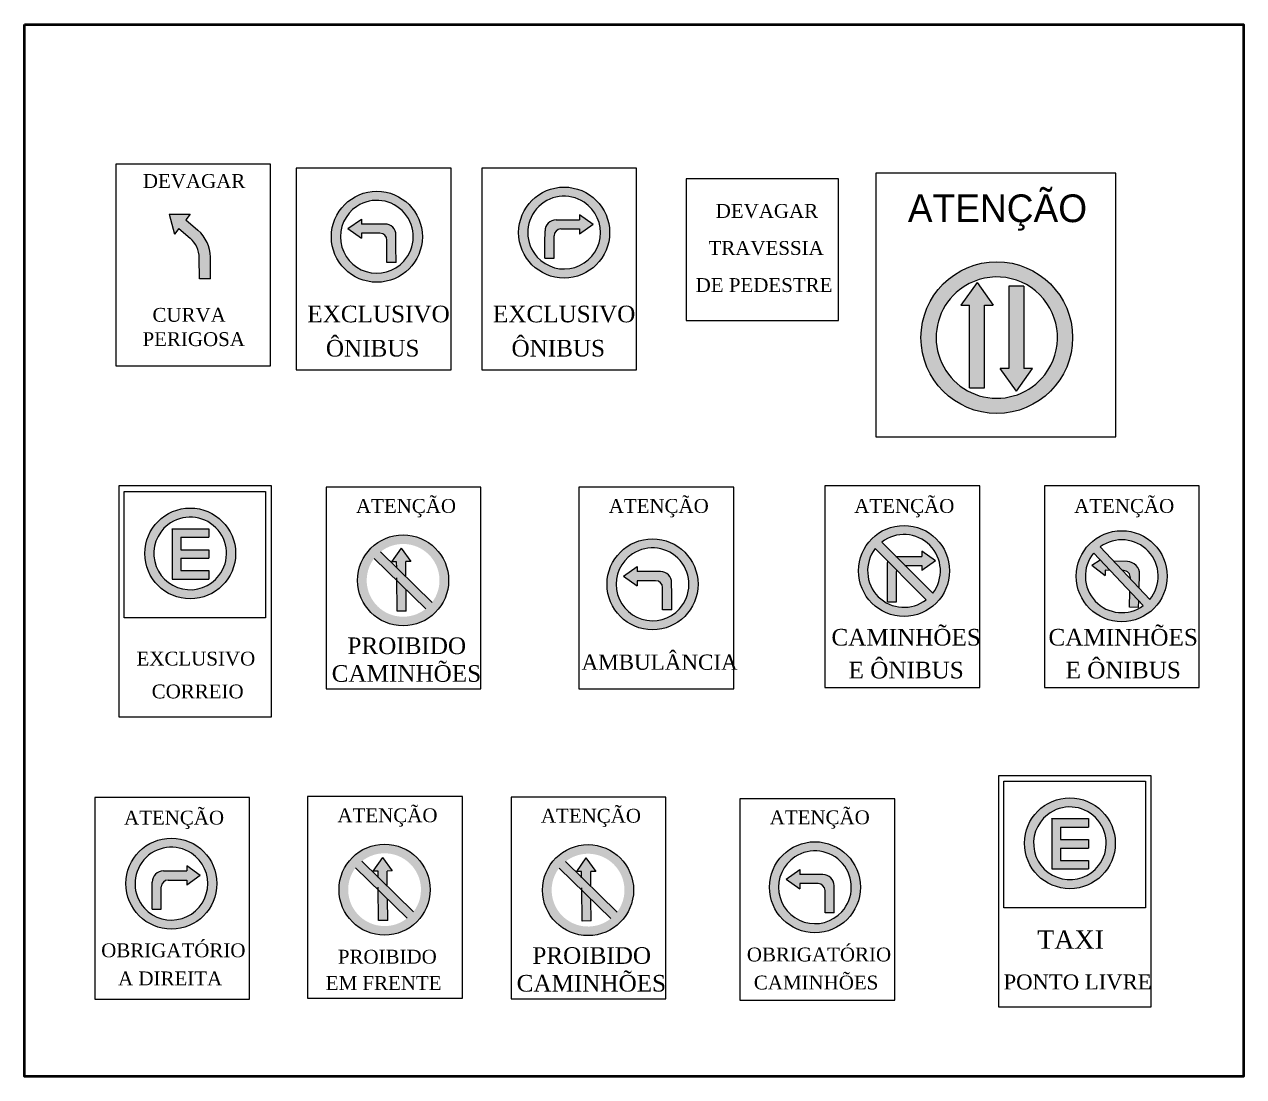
# Model space of a CAD drawing. Extents: x 297 to 442, y 45 to 130.
# Drawn here: x 388.9 to 441.6, y 84.3 to 129.9 of the extents above; entities that cross this region are included whole.
import ezdxf

# ---------------------------------------------------------------- set-up
doc = ezdxf.new("R2010")
doc.units = 0
doc.layers.get('0').update_dxf_attribs({"linetype": 'CONTINUOUS'})
doc.layers.add('712', color=255, linetype='CONTINUOUS')
doc.layers.add('PAREDES', color=7, linetype='CONTINUOUS')
doc.styles.add('STYLE1', font='TIMES.TTF')

# ---------------------------------------------------------------- blocks, each defined once
blk = doc.blocks.new('OBRIGATÓRIO-DIREITA')
h = blk.add_hatch(color=1)
h.paths.add_polyline_path([(-2.884, 0.399, 1), (3.678, 0.399, 1)], flags=17)
h.paths.add_polyline_path([(1.843, 2.59, 0.881917), (-1.547, -1.365, 1.133893)])
blk.add_hatch(color=7).paths.add_polyline_path([(1.499, 0.658), (1.499, 0.291), (2.483, 0.986), (1.499, 1.679), (1.499, 1.315), (0.415, 1.315), (-0.179, 1.315, 0.411975), (-0.979, 0.521), (-0.983, -0.314), (-0.985, -1.448), (-0.329, -1.448), (-0.329, 0.158, -0.414214), (0.171, 0.658)])
at = {"color": 7}
for p, q in [((-0.179, 1.315), (0.415, 1.315)), ((0.415, 1.315), (1.499, 1.315)), ((1.499, 1.679), (1.499, 1.315)), ((2.483, 0.986), (1.499, 1.679)), ((2.483, 0.986), (1.499, 0.291)), ((-0.983, -0.314), (-0.979, 0.516)), ((-0.329, -1.448), (-0.329, 0.158)), ((0.171, 0.658), (1.499, 0.658)), ((1.499, 0.658), (1.499, 0.291)), ((-0.985, -1.448), (-0.983, -0.314)), ((-0.985, -1.448), (-0.329, -1.448))]:
    blk.add_line(p, q, dxfattribs=at)
blk.add_circle((0.397, 0.399), 3.281, dxfattribs=at)
for centre, radius, start, end in [((0.397, 0.399), 2.625, 56.58276, 222.22125), ((0.397, 0.399), 2.625, 222.22125, 56.58276), ((-0.179, 0.515), 0.8, 90, 179.89874), ((0.171, 0.158), 0.5, 90, 180)]:
    blk.add_arc(centre, radius, start, end, dxfattribs=at)
blk = doc.blocks.new('OBRIGATÓRIO-ESQUERDA')
h = blk.add_hatch(color=1)
h.paths.add_polyline_path([(-3.004, 0.613, 1), (3.559, 0.613, 1)], flags=17)
h.paths.add_polyline_path([(2.221, -1.151, 0.881917), (-1.168, 2.804, 1.133893)])
blk.add_hatch(color=7).paths.add_polyline_path([(0.503, 0.872, -0.414214), (1.003, 0.372), (1.003, -1.235), (1.659, -1.235), (1.658, -0.101), (1.654, 0.734, 0.411975), (0.854, 1.528), (0.26, 1.528), (-0.824, 1.528), (-0.824, 1.893), (-1.808, 1.2), (-0.824, 0.505), (-0.824, 0.872)])
at = {"color": 7}
for p, q in [((-1.808, 1.2), (-0.824, 1.893)), ((-0.824, 1.893), (-0.824, 1.528)), ((-1.808, 1.2), (-0.824, 0.505)), ((0.26, 1.528), (-0.824, 1.528)), ((0.854, 1.528), (0.26, 1.528)), ((0.503, 0.872), (-0.824, 0.872)), ((-0.824, 0.872), (-0.824, 0.505)), ((1.003, -1.235), (1.003, 0.372)), ((1.658, -0.101), (1.654, 0.73)), ((1.659, -1.235), (1.658, -0.101)), ((1.659, -1.235), (1.003, -1.235))]:
    blk.add_line(p, q, dxfattribs=at)
blk.add_circle((0.277, 0.613), 3.281, dxfattribs=at)
for centre, radius, start, end in [((0.277, 0.613), 2.625, 123.41724, 317.77875), ((0.277, 0.613), 2.625, 317.77875, 123.41724), ((0.854, 0.728), 0.8, 0.10126, 90), ((0.503, 0.372), 0.5, 0, 90)]:
    blk.add_arc(centre, radius, start, end, dxfattribs=at)
blk = doc.blocks.new('DUPLO-SENTIDO')
h = blk.add_hatch(color=1)
h.paths.add_polyline_path([(-3.443, -1.49, 1), (3.119, -1.49, 1)], flags=17)
h.paths.add_polyline_path([(-1.772, 0.584, 1.133893), (1.911, -3.1, 0.881917)])
h = blk.add_hatch(color=256)
h.paths.add_polyline_path([(-0.689, -1.263), (-0.689, -0.093), (-0.322, -0.093), (-1.017, 0.891), (-1.712, -0.093), (-1.345, -0.093), (-1.345, -0.643), (-1.345, -3.662), (-0.689, -3.662)])
h.paths.add_polyline_path([(0.356, -1.66), (0.356, -2.829), (-0.011, -2.829), (0.684, -3.814), (1.379, -2.829), (1.012, -2.829), (1.012, -2.279), (1.012, 0.739), (0.356, 0.739)])
at = {"color": 7}
for p, q in [((-1.017, 0.891), (-1.712, -0.093)), ((-1.017, 0.891), (-0.322, -0.093)), ((0.356, 0.739), (0.356, -1.66)), ((1.012, 0.739), (0.356, 0.739)), ((1.012, 0.739), (1.012, -2.279)), ((-1.712, -0.093), (-1.345, -0.093)), ((-1.345, -0.643), (-1.345, -0.093)), ((-0.689, -1.263), (-0.689, -0.093)), ((-0.689, -0.093), (-0.322, -0.093)), ((-1.345, -3.662), (-1.345, -0.643)), ((-0.689, -3.662), (-0.689, -1.263)), ((0.356, -1.66), (0.356, -2.829)), ((1.012, -2.279), (1.012, -2.829)), ((0.356, -2.829), (-0.011, -2.829)), ((0.684, -3.814), (-0.011, -2.829)), ((0.684, -3.814), (1.379, -2.829)), ((1.379, -2.829), (1.012, -2.829)), ((-1.345, -3.662), (-0.689, -3.662))]:
    blk.add_line(p, q, dxfattribs=at)
at = {"color": 7, "linetype": 'Continuous'}
blk.add_lwpolyline([(-5.396, -5.787), (4.986, -5.787), (4.986, 5.629), (-5.396, 5.629)], close=True, dxfattribs=at)
at = {"color": 7}
blk.add_circle((-0.162, -1.49), 3.281, dxfattribs=at)
for start, end in [(322.1808, 127.8192), (127.8192, 322.1808)]:
    blk.add_arc((-0.162, -1.49), 2.625, start, end, dxfattribs=at)
at = {"color": 7, "linetype": 'Continuous'}
blk.add_text('ATENÇÃO', height=1.2, dxfattribs=at).set_placement((-4.012, 3.506))
blk = doc.blocks.new('PROIBIDO-DIREITA')
h = blk.add_hatch(color=1)
h.paths.add_polyline_path([(0.07, 3.442, 1), (6.632, 3.442, 1)])
h.paths.add_polyline_path([(5.424, 1.833, 0.881917), (1.741, 5.516)])
h.paths.add_polyline_path([(4.96, 1.369), (1.277, 5.052, 0.881917)])
h = blk.add_hatch(color=7)
h.paths.add_polyline_path([(2.766, 4.492), (3.422, 3.835), (4.641, 3.835), (4.641, 3.468), (5.625, 4.163), (4.641, 4.859), (4.641, 4.492)])
h.paths.add_polyline_path([(2.814, 3.398, -0.060572), (2.826, 3.503), (2.17, 4.159, 0.060572), (2.157, 4.054), (2.157, 1.216), (2.814, 1.216)])
at = {"color": 7}
for p, q in [((5.424, 1.833), (1.741, 5.516)), ((4.96, 1.369), (1.277, 5.052)), ((2.766, 4.492), (4.641, 4.492)), ((4.641, 4.859), (4.641, 4.492)), ((5.625, 4.163), (4.641, 4.859)), ((2.157, 1.216), (2.157, 4.054)), ((3.422, 3.835), (4.641, 3.835)), ((5.625, 4.163), (4.641, 3.468)), ((4.641, 3.835), (4.641, 3.468)), ((2.814, 1.216), (2.814, 3.398)), ((2.157, 1.216), (2.814, 1.216))]:
    blk.add_line(p, q, dxfattribs=at)
blk.add_circle((3.351, 3.442), 3.281, dxfattribs=at)
for centre, radius, start, end in [((3.351, 3.442), 2.625, 322.18076, 127.81924), ((3.351, 3.442), 2.625, 142.18076, 307.81924), ((2.595, 4.054), 0.438, 166.13486, 180), ((3.251, 3.398), 0.438, 166.13486, 180)]:
    blk.add_arc(centre, radius, start, end, dxfattribs=at)
blk = doc.blocks.new('PROIBIDO-ESQUERDA')
h = blk.add_hatch(color=1)
edge = h.paths.add_edge_path()
edge.add_ellipse((9.943, -1.738), major_axis=(-2.316, -2.325), ratio=1, start_angle=43.17958, end_angle=223.17958, ccw=False)
edge.add_ellipse((9.943, -1.738), major_axis=(-2.316, -2.325), ratio=1, start_angle=-136.82042, end_angle=43.17958, ccw=False)
edge = h.paths.add_edge_path()
edge.add_line((11.49, -3.859), (7.919, -0.068))
edge.add_ellipse((9.943, -1.738), major_axis=(-1.86, 1.853), ratio=1, start_angle=5.36034, end_angle=170.99882)
edge = h.paths.add_edge_path()
edge.add_ellipse((9.943, -1.738), major_axis=(-1.86, 1.853), ratio=1, start_angle=185.36034, end_angle=350.99882)
edge.add_line((8.396, 0.382), (11.968, -3.409))
at = {"linetype": 'Continuous'}
h = blk.add_hatch(color=7, dxfattribs=at)
h.paths.add_polyline_path([(8.378, -0.555), (7.782, -0.95), (8.745, -1.674), (8.756, -1.307), (9.092, -1.313)])
h.paths.add_polyline_path([(10.35, -0.683), (9.381, -0.663), (10.01, -1.331), (10.077, -1.332, -0.417435), (10.568, -1.847), (10.566, -1.92), (11.202, -2.596), (11.231, -1.61, 0.416953)])
h.paths.add_polyline_path([(10.504, -3.98), (11.16, -3.999), (11.174, -3.524), (10.538, -2.848)])
at = {"color": 7}
for p, q in [((11.968, -3.409), (8.396, 0.382)), ((7.782, -0.95), (8.378, -0.555)), ((11.49, -3.859), (7.919, -0.068)), ((10.35, -0.683), (9.381, -0.663)), ((7.782, -0.95), (8.745, -1.674)), ((8.756, -1.307), (8.745, -1.674)), ((9.092, -1.313), (8.756, -1.307)), ((10.077, -1.332), (10.01, -1.331)), ((11.202, -2.596), (11.231, -1.61)), ((10.566, -1.92), (10.568, -1.847)), ((10.504, -3.98), (10.538, -2.848)), ((11.16, -3.999), (10.504, -3.98)), ((11.16, -3.999), (11.174, -3.524))]:
    blk.add_line(p, q, dxfattribs=at)
blk.add_circle((9.943, -1.738), 3.281, dxfattribs=at)
for centre, radius, start, end in [((9.943, -1.738), 2.625, 320.47014, 126.10863), ((9.943, -1.738), 2.625, 140.47014, 306.10863), ((10.332, -1.583), 0.9, 358.28939, 88.82477), ((10.068, -1.832), 0.5, 358.28939, 88.91887)]:
    blk.add_arc(centre, radius, start, end, dxfattribs=at)
blk = doc.blocks.new('TOTAL')
for points in [[(98.885, -9.249, -0.219137), (99.282, -10.103), (99.286, -11.01), (99.765, -11.008), (99.761, -10.07, 0.218354), (99.223, -8.911), (98.694, -8.46), (98.882, -8.218), (97.981, -8.208), (98.212, -9.08), (98.4, -8.838)], [(99.688, -22.193), (99.688, -21.826), (98.108, -21.826), (98.108, -24.004), (99.688, -24.004), (99.688, -23.637), (98.482, -23.637), (98.482, -23.098), (99.688, -23.098), (99.688, -22.731), (98.482, -22.731), (98.482, -22.193)], [(137.753, -34.735), (137.753, -34.368), (136.174, -34.368), (136.174, -36.546), (137.753, -36.546), (137.753, -36.179), (136.547, -36.179), (136.547, -35.64), (137.753, -35.64), (137.753, -35.274), (136.547, -35.274), (136.547, -34.735)]]:
    blk.add_hatch(color=256).paths.add_polyline_path(points)
h = blk.add_hatch(color=1)
h.paths.add_polyline_path([(100.853, -22.894, 1), (96.924, -22.894, 1)])
h.paths.add_polyline_path([(97.921, -21.656, -0.881917), (100.134, -23.853, -1.133795)], flags=16)
h = blk.add_hatch(color=1)
h.paths.add_polyline_path([(106.133, -24.08, 1), (110.07, -24.036, 1)])
h.paths.add_polyline_path([(109.356, -25.01, 0.881917), (107.122, -22.825)])
h.paths.add_polyline_path([(109.081, -25.291), (106.847, -23.106, 0.881917)])
h = blk.add_hatch(color=7)
h.paths.add_polyline_path([(107.821, -23.254), (107.823, -23.511), (108.222, -23.9), (108.218, -23.579), (108.214, -23.249), (108.435, -23.247), (108.011, -22.661), (107.6, -23.256)])
h.paths.add_polyline_path([(107.844, -25.395), (108.238, -25.391), (108.228, -24.457), (107.83, -24.068)])
h = blk.add_hatch(color=1)
h.paths.add_polyline_path([(138.919, -35.436, 1), (134.99, -35.436, 1)])
h.paths.add_polyline_path([(135.986, -34.198, -0.881917), (138.199, -36.395, -1.133795)], flags=16)
h = blk.add_hatch(color=1)
h.paths.add_polyline_path([(105.331, -37.465, 1), (109.268, -37.422, 1)])
h.paths.add_polyline_path([(108.554, -38.395, 0.881917), (106.32, -36.21)])
h.paths.add_polyline_path([(108.279, -38.677), (106.045, -36.492, 0.881917)])
h = blk.add_hatch(color=1)
h.paths.add_polyline_path([(114.136, -37.485, 1), (118.074, -37.441, 1)])
h.paths.add_polyline_path([(117.36, -38.415, 0.881917), (115.126, -36.23)])
h.paths.add_polyline_path([(117.085, -38.696), (114.85, -36.511, 0.881917)])
h = blk.add_hatch(color=7)
h.paths.add_polyline_path([(107.018, -36.639), (107.021, -36.896), (107.419, -37.285), (107.416, -36.965), (107.412, -36.635), (107.632, -36.632), (107.209, -36.046), (106.798, -36.642)])
h.paths.add_polyline_path([(107.042, -38.78), (107.436, -38.776), (107.426, -37.842), (107.028, -37.453)])
h = blk.add_hatch(color=7)
h.paths.add_polyline_path([(115.824, -36.658), (115.827, -36.915), (116.225, -37.305), (116.222, -36.984), (116.218, -36.654), (116.438, -36.652), (116.014, -36.066), (115.604, -36.661)])
h.paths.add_polyline_path([(115.848, -38.8), (116.242, -38.795), (116.231, -37.862), (115.833, -37.472)])
at = {"color": 7}
for p, q in [((97.981, -8.208), (98.212, -9.08)), ((97.981, -8.208), (98.882, -8.218)), ((98.882, -8.218), (98.694, -8.46)), ((98.4, -8.838), (98.212, -9.08)), ((98.694, -8.46), (99.223, -8.911)), ((98.108, -21.842), (98.108, -21.826)), ((108.011, -22.661), (107.6, -23.256)), ((108.011, -22.661), (108.435, -23.247)), ((109.081, -25.291), (106.847, -23.106)), ((109.356, -25.01), (107.122, -22.825)), ((107.821, -23.254), (107.6, -23.256)), ((107.824, -23.523), (107.821, -23.254)), ((108.435, -23.247), (108.214, -23.249)), ((108.218, -23.579), (108.214, -23.249)), ((108.222, -23.9), (108.218, -23.579)), ((107.844, -25.395), (107.828, -23.956)), ((108.238, -25.391), (108.228, -24.457)), ((108.238, -25.391), (107.844, -25.395)), ((136.174, -34.384), (136.174, -34.368)), ((108.554, -38.395), (106.32, -36.21)), ((107.209, -36.046), (106.798, -36.642)), ((107.209, -36.046), (107.632, -36.632)), ((117.36, -38.415), (115.126, -36.23)), ((116.014, -36.066), (115.604, -36.661)), ((116.014, -36.066), (116.438, -36.652)), ((108.279, -38.677), (106.045, -36.492)), ((107.018, -36.639), (106.798, -36.642)), ((107.021, -36.909), (107.018, -36.639)), ((107.632, -36.632), (107.412, -36.635)), ((107.416, -36.965), (107.412, -36.635)), ((117.085, -38.696), (114.85, -36.511)), ((115.824, -36.658), (115.604, -36.661)), ((115.827, -36.928), (115.824, -36.658)), ((116.438, -36.652), (116.218, -36.654)), ((116.222, -36.984), (116.218, -36.654)), ((107.042, -38.78), (107.026, -37.341)), ((107.419, -37.285), (107.416, -36.965)), ((115.848, -38.8), (115.832, -37.36)), ((116.225, -37.305), (116.222, -36.984)), ((107.436, -38.776), (107.426, -37.842)), ((116.242, -38.795), (116.231, -37.862)), ((107.436, -38.776), (107.042, -38.78)), ((116.242, -38.795), (115.848, -38.8))]:
    blk.add_line(p, q, dxfattribs=at)
for p, q in [((98.4, -8.838), (98.885, -9.249)), ((99.286, -11.01), (99.282, -10.103)), ((99.765, -11.008), (99.761, -10.07)), ((99.765, -11.008), (99.286, -11.01)), ((98.108, -21.826), (98.108, -24.004)), ((98.108, -21.826), (99.688, -21.826)), ((99.688, -21.826), (99.688, -22.193)), ((98.482, -22.193), (98.482, -22.731)), ((98.482, -22.193), (99.688, -22.193)), ((98.482, -22.731), (99.688, -22.731)), ((98.482, -23.098), (98.482, -23.637)), ((98.482, -23.098), (99.688, -23.098)), ((99.688, -22.731), (99.688, -23.098)), ((98.482, -23.637), (99.688, -23.637)), ((99.688, -23.637), (99.688, -24.004)), ((98.108, -24.004), (99.688, -24.004)), ((136.174, -34.368), (136.174, -36.546)), ((136.174, -34.368), (137.753, -34.368)), ((136.547, -34.735), (136.547, -35.274)), ((136.547, -34.735), (137.753, -34.735)), ((137.753, -34.368), (137.753, -34.735)), ((136.547, -35.274), (137.753, -35.274)), ((137.753, -35.274), (137.753, -35.64)), ((136.547, -35.64), (137.753, -35.64)), ((136.547, -35.64), (136.547, -36.179)), ((136.547, -36.179), (137.753, -36.179)), ((137.753, -36.179), (137.753, -36.546)), ((136.174, -36.546), (137.753, -36.546))]:
    blk.add_line(p, q)
at = {"color": 107, "lineweight": 50}
blk.add_lwpolyline([(91.713, 0), (144.472, 0), (144.472, -45.532), (91.713, -45.532)], close=True, dxfattribs=at)
at = {"color": 7, "linetype": 'Continuous'}
for points in [[(95.668, -14.773), (102.368, -14.773), (102.368, -6.048), (95.668, -6.048)], [(103.475, -14.951), (110.174, -14.951), (110.174, -6.226), (103.475, -6.226)], [(111.507, -14.951), (118.206, -14.951), (118.206, -6.226), (111.507, -6.226)], [(104.772, -28.757), (111.472, -28.757), (111.472, -20.031), (104.772, -20.031)], [(115.708, -28.757), (122.407, -28.757), (122.407, -20.031), (115.708, -20.031)], [(126.356, -28.693), (133.056, -28.693), (133.056, -19.968), (126.356, -19.968)], [(135.855, -28.693), (142.555, -28.693), (142.555, -19.968), (135.855, -19.968)], [(94.757, -42.18), (101.456, -42.18), (101.456, -33.455), (94.757, -33.455)], [(103.97, -42.142), (110.669, -42.142), (110.669, -33.417), (103.97, -33.417)], [(112.776, -42.162), (119.475, -42.162), (119.475, -33.436), (112.776, -33.436)], [(122.676, -42.231), (129.375, -42.231), (129.375, -33.506), (122.676, -33.506)]]:
    blk.add_lwpolyline(points, close=True, dxfattribs=at)
at = {"color": 7}
for points in [[(120.344, -12.815), (126.944, -12.815), (126.944, -6.682), (120.344, -6.682)], [(95.802, -29.967), (102.402, -29.967), (102.402, -19.967), (95.802, -19.967)], [(96.036, -20.207), (102.154, -20.207), (102.154, -25.687), (96.036, -25.687)], [(133.867, -42.51), (140.467, -42.51), (140.467, -32.51), (133.867, -32.51)], [(134.101, -32.749), (140.219, -32.749), (140.219, -38.229), (134.101, -38.229)]]:
    blk.add_lwpolyline(points, close=True, dxfattribs=at)
for centre, radius in [((98.889, -22.894), 1.965), ((108.102, -24.058), 1.969), ((136.954, -35.436), 1.965), ((107.299, -37.443), 1.969), ((116.105, -37.463), 1.969)]:
    blk.add_circle(centre, radius, dxfattribs=at)
for centre, radius, end in [((98.228, -10.077), 1.532, 49.5124), ((98.156, -10.108), 1.126, 49.6835)]:
    blk.add_arc(centre, radius, 0.2426, end)
for centre, start, end in [((98.889, -22.894), 322.3888, 128.0273), ((98.889, -22.893), 128.0322, 322.3839), ((136.954, -35.436), 128.0322, 322.3839), ((136.954, -35.436), 322.3888, 128.0273)]:
    blk.add_arc(centre, 1.572, start, end, dxfattribs=at)
blk.add_blockref('DUPLO-SENTIDO', (133.954, -12.064))
at = {"xscale": 0.5999999999999659, "yscale": 0.5999999999999943, "zscale": 0.6}
for name, p in [('OBRIGATÓRIO-ESQUERDA', (106.799, -9.558)), ('OBRIGATÓRIO-DIREITA', (114.831, -9.249)), ('PROIBIDO-DIREITA', (127.766, -25.716)), ('PROIBIDO-ESQUERDA', (133.232, -22.837)), ('OBRIGATÓRIO-ESQUERDA', (118.728, -24.596)), ('OBRIGATÓRIO-ESQUERDA', (125.756, -37.706))]:
    blk.add_blockref(name, p, dxfattribs=at)
at = {"color": 2, "xscale": 0.5999999999999659, "yscale": 0.5999999999999943, "zscale": 0.6}
blk.add_blockref('OBRIGATÓRIO-DIREITA', (97.837, -37.421), dxfattribs=at)
at = {"color": 7, "linetype": 'Continuous', "style": 'STYLE1'}
for s, height, p in [('EXCLUSIVO', 0.72, (103.957, -12.892)), ('EXCLUSIVO', 0.72, (111.989, -12.892)), ('ÔNIBUS', 0.72, (104.76, -14.374)), ('ÔNIBUS', 0.72, (112.792, -14.374)), ('CAMINHÕES', 0.72, (126.636, -26.88)), ('CAMINHÕES', 0.72, (136.027, -26.88)), ('PROIBIDO', 0.72, (105.692, -27.248)), ('AMBULÂNCIA', 0.66, (115.824, -27.93)), ('E ÔNIBUS', 0.72, (127.377, -28.301)), ('E ÔNIBUS', 0.72, (136.769, -28.301)), ('CAMINHÕES', 0.72, (105.012, -28.448)), ('OBRIGATÓRIO', 0.6, (95.037, -40.367)), ('PROIBIDO', 0.6, (105.278, -40.643)), ('PROIBIDO', 0.72, (113.695, -40.652)), ('OBRIGATÓRIO', 0.6, (122.975, -40.548)), ('A DIREITA', 0.6, (95.768, -41.583)), ('CAMINHÕES', 0.72, (113.015, -41.853)), ('CAMINHÕES', 0.6, (123.278, -41.761)), ('EM FRENTE', 0.6, (104.756, -41.782))]:
    blk.add_text(s, height=height, dxfattribs=at).set_placement(p)
at = {"layer": '712', "color": 7, "style": 'STYLE1'}
for s, height, p in [('DEVAGAR', 0.6, (96.841, -7.078)), ('DEVAGAR', 0.6, (121.629, -8.373)), ('TRAVESSIA', 0.6, (121.318, -9.975)), ('DE PEDESTRE', 0.6, (120.762, -11.58)), ('CURVA', 0.6, (97.257, -12.87)), ('PERIGOSA', 0.6, (96.825, -13.92)), ('ATENÇÃO', 0.6, (106.062, -21.138)), ('ATENÇÃO', 0.6, (116.998, -21.138)), ('ATENÇÃO', 0.6, (127.625, -21.138)), ('ATENÇÃO', 0.6, (137.139, -21.138)), ('EXCLUSIVO', 0.6, (96.567, -27.744)), ('CORREIO', 0.6, (97.223, -29.165)), ('ATENÇÃO', 0.6, (105.26, -34.523)), ('ATENÇÃO', 0.6, (96.025, -34.625)), ('ATENÇÃO', 0.6, (114.065, -34.543)), ('ATENÇÃO', 0.6, (123.965, -34.612)), ('TAXI', 0.8, (135.54, -40.002)), ('PONTO LIVRE', 0.65, (134.083, -41.761))]:
    blk.add_text(s, height=height, dxfattribs=at).set_placement(p)

msp = doc.modelspace()

# ---------------------------------------------------------------- block references
at = {"layer": 'PAREDES', "color": 7}
msp.add_blockref('TOTAL', (297.153, 129.866), dxfattribs=at)

doc.saveas('drawing.dxf')
